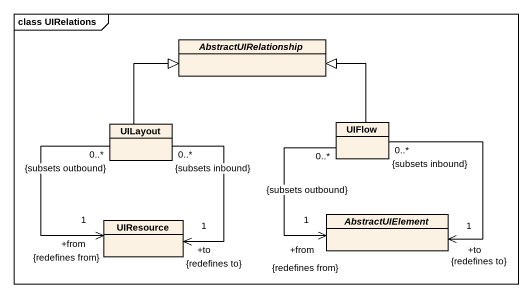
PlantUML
@startuml
mainframe class UIRelations
hide circle
hide empty members
abstract class AbstractUIRelationship
class UILayout
class UIFlow
abstract class AbstractUIElement
class UIResource
UILayout -up-|> AbstractUIRelationship
UILayout "0..*\n{subsets outbound}" --> "+from\n1\n{redefines from}" UIResource
UILayout "0..*\n{subsets inbound}" --> "+to\n1\n{redefines to}" UIResource
UIFlow -up-|> AbstractUIRelationship
UIFlow "0..*\n{subsets outbound}" --> "+from\n1\n{redefines from}" AbstractUIElement
UIFlow "0..*\n{subsets inbound}" --> "+to\n1\n{redefines to}" AbstractUIElement
@enduml
